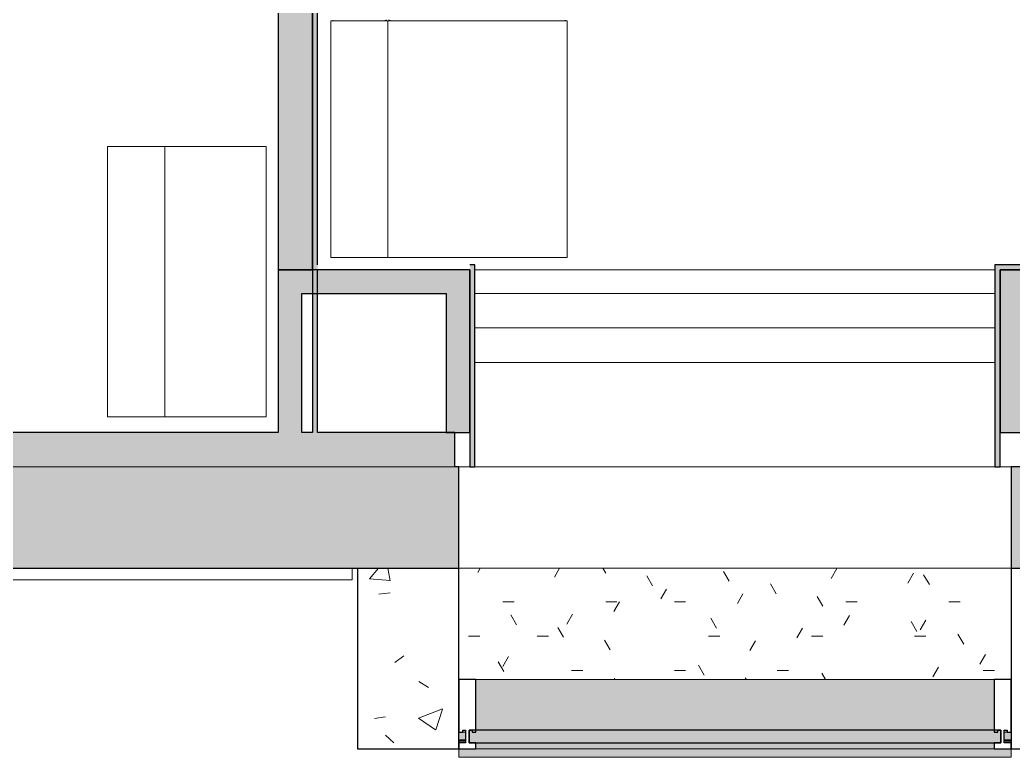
# Model space of a CAD drawing. Header units: millimetres. Extents: x 155927 to 295199, y -4084 to 97293.
# Drawn here: x 224684 to 227624, y 8409 to 10590 of the extents above; entities that cross this region are included whole.
import ezdxf

# ---------------------------------------------------------------- set-up
doc = ezdxf.new("R2010")
doc.units = ezdxf.units.MM
doc.header["$MEASUREMENT"] = 0
for name, color, linetype, lineweight in [('A-DETL-THIN', 8, 'CONTINUOUS', 9), ('A-GLAZ', 7, 'CONTINUOUS', 9), ('A-GLAZ-CURT', 7, 'CONTINUOUS', 9), ('A-WALL', 7, 'CONTINUOUS', 9), ('A-WALL-PATT', 7, 'CONTINUOUS', 9), ('I-FURN', 8, 'CONTINUOUS', 9), ('I-WALL', 7, 'CONTINUOUS', 9)]:
    doc.layers.add(name, color=color, linetype=linetype, lineweight=lineweight)

msp = doc.modelspace()

# ---------------------------------------------------------------- hatches: boundary and pattern name
at = {"layer": 'A-GLAZ'}
for points in [[(226033.8, 8488.1), (227567.8, 8488.1), (227567.8, 8638.1), (226033.8, 8638.1)], [(227587.8, 8450.6), (227587.8, 8488.1), (226013.8, 8488.1), (226013.8, 8450.6), (227376.4, 8450.6)], [(227567.8, 8433.6), (227567.8, 8450.6), (226033.8, 8450.6), (226033.8, 8433.6), (227376.4, 8433.6)]]:
    msp.add_hatch(color=256, dxfattribs=at).paths.add_polyline_path(points, flags=0)
h = msp.add_hatch(color=256, dxfattribs=at)
h.paths.add_polyline_path([(227597.8, 8459.9), (227617.8, 8459.9), (227617.8, 8482.6), (227597.8, 8482.6)], flags=0)
h.paths.add_polyline_path([(226003.8, 8459.9), (226003.8, 8482.6), (225983.8, 8482.6), (225983.8, 8459.9), (225995, 8459.9)], flags=0)
h = msp.add_hatch(color=256, dxfattribs=at)
h.paths.add_polyline_path([(227598.9, 8482.6), (227606.6, 8482.6), (227606.6, 8488.1), (227597.8, 8488.1), (227597.8, 8482.6)], flags=0)
h.paths.add_polyline_path([(225995, 8482.6), (226003.8, 8482.6), (226003.8, 8488.1), (225995, 8488.1)], flags=0)
h = msp.add_hatch(color=256, dxfattribs=at)
h.paths.add_polyline_path([(227617.8, 8455.6), (227617.8, 8457.7), (227597.8, 8457.7), (227597.8, 8455.6)], flags=0)
h.paths.add_polyline_path([(225983.8, 8455.6), (226003.8, 8455.6), (226003.8, 8457.7), (225983.8, 8457.7)], flags=0)
h = msp.add_hatch(color=256, dxfattribs=at)
h.paths.add_polyline_path([(227376.4, 8408.6), (227617.8, 8408.6), (227617.8, 8433.6), (225983.8, 8433.6), (225983.8, 8408.6), (226175.7, 8408.6)], flags=0)
h.paths.add_polyline_path([(227597.8, 8450.6), (227617.8, 8450.6), (227617.8, 8455.6), (227597.8, 8455.6)], flags=0)
h.paths.add_polyline_path([(225983.8, 8450.6), (226003.8, 8450.6), (226003.8, 8455.6), (225983.8, 8455.6)], flags=0)
at = {"layer": 'A-WALL-PATT'}
for points in [[(225448.8, 9850.1), (225550.8, 9850.1), (225550.8, 13607.6), (225448.8, 13607.6), (225448.8, 10561.6)], [(225550.8, 9369.6), (225565.8, 9369.6), (225565.8, 13607.6), (225550.8, 13607.6), (225550.8, 9692.7)], [(225946.4, 9780.1), (225946.4, 9850.1), (225448.8, 9850.1), (225448.8, 9780.1), (225875.6, 9780.1)], [(225946.4, 9369.6), (226016.4, 9369.6), (226016.4, 9850.1), (225946.4, 9850.1), (225946.4, 9692.7)], [(226016.4, 9267.6), (226031.4, 9267.6), (226031.4, 9865.1), (226016.4, 9865.1), (226016.4, 9692.7)], [(227655.4, 9850.1), (227989.8, 9850.1), (227989.8, 9865.1), (227570.4, 9865.1), (227570.4, 9850.1), (227585.4, 9850.1)], [(227585.4, 9267.6), (227585.4, 9850.1), (227570.4, 9850.1), (227570.4, 9267.6)], [(227585.4, 9369.6), (227655.4, 9369.6), (227655.4, 9850.1), (227585.4, 9850.1), (227585.4, 9692.7)], [(225518.8, 9369.6), (225518.8, 9780.1), (225448.8, 9780.1), (225448.8, 9369.6)], [(225971.4, 9267.6), (225971.4, 9369.6), (224442.8, 9369.6), (224442.8, 9267.6), (224975.1, 9267.6)]]:
    msp.add_hatch(color=256, dxfattribs=at).paths.add_polyline_path(points, flags=0)
h = msp.add_hatch(color=256, dxfattribs=at)
h.paths.add_polyline_path([(231140.8, 8967.6), (231140.8, 9267.6), (230059.8, 9267.6), (230059.8, 8967.6), (230978.5, 8967.6)], flags=0)
h.paths.add_polyline_path([(228577.1, 8967.6), (228775.8, 8967.6), (228775.8, 9267.6), (227617.8, 9267.6), (227617.8, 8967.6)], flags=0)
h.paths.add_polyline_path([(225983.8, 8967.6), (225983.8, 9267.6), (224442.8, 9267.6), (224442.8, 8967.6), (224975.1, 8967.6)], flags=0)
h.paths.add_polyline_path([(209658.8, 8967.6), (209658.8, 9267.6), (208317.8, 9267.6), (208317.8, 8967.6), (209366.2, 8967.6)], flags=0)
h.paths.add_polyline_path([(203963.1, 8967.6), (204033.8, 8967.6), (204033.8, 9267.6), (202692.8, 9267.6), (202692.8, 8967.6), (203362.8, 8967.6)], flags=0)
h.paths.add_polyline_path([(199908.8, 8967.6), (199908.8, 9267.6), (197042.8, 9267.6), (197042.8, 8967.6), (198560, 8967.6)], flags=0)
h.paths.add_polyline_path([(194508.8, 8967.6), (194508.8, 9267.6), (191992.8, 9267.6), (191992.8, 8967.6), (193757.3, 8967.6)], flags=0)
h.paths.add_polyline_path([(190358.8, 8967.6), (190358.8, 9267.6), (187692.8, 9267.6), (187692.8, 8967.6), (188954.6, 8967.6)], flags=0)
h.paths.add_polyline_path([(184151.8, 8967.6), (184908.8, 8967.6), (184908.8, 9267.6), (183192.8, 9267.6), (183192.8, 8967.6), (183551.5, 8967.6)], flags=0)
h.paths.add_polyline_path([(176347.4, 8967.6), (176658.8, 8967.6), (176658.8, 9267.6), (174942.8, 9267.6), (174942.8, 8967.6), (175747, 8967.6)], flags=0)
h.paths.add_polyline_path([(162539.5, 8967.6), (163158.8, 8967.6), (163158.8, 9267.6), (161617.8, 9267.6), (161617.8, 8967.6)], flags=0)
h.paths.add_polyline_path([(159983.8, 8967.6), (159983.8, 9267.6), (159292.8, 9267.6), (159292.8, 8967.6), (159537.8, 8967.6)], flags=0)

# ---------------------------------------------------------------- linework, layer by layer
at = {"layer": 'A-DETL-THIN'}
for p, q in [((225773.9, 10587.4), (225604.4, 10587.4)), ((225604.4, 10587.4), (225604.4, 9887.4)), ((226304.4, 10587.4), (225773.9, 10587.4)), ((225773.9, 10587.4), (225773.9, 9887.4)), ((226304.4, 9887.4), (226304.4, 10587.4)), ((225604.4, 9887.4), (225773.9, 9887.4)), ((225773.9, 9887.4), (226304.4, 9887.4))]:
    msp.add_line(p, q, dxfattribs=at)
at = {"layer": 'A-GLAZ', "lineweight": 30}
for p, q in [((225683.8, 8967.6), (225683.8, 8433.6)), ((225983.8, 8433.6), (225983.8, 8967.6)), ((227617.8, 8967.6), (227617.8, 8433.6)), ((226033.8, 8638.1), (225983.8, 8638.1)), ((225983.8, 8638.1), (225983.8, 8482.6)), ((226033.8, 8482.6), (226033.8, 8638.1)), ((227617.8, 8638.1), (227567.8, 8638.1)), ((227567.8, 8638.1), (227567.8, 8482.6)), ((227617.8, 8482.6), (227617.8, 8638.1)), ((225983.8, 8482.6), (225995, 8482.6)), ((225995, 8482.6), (225995, 8488.1)), ((225995, 8488.1), (226003.8, 8488.1)), ((226003.8, 8488.1), (226003.8, 8450.6)), ((226013.8, 8450.6), (226013.8, 8488.1)), ((226013.8, 8488.1), (226022.6, 8488.1)), ((227587.8, 8488.1), (226013.8, 8488.1)), ((226013.8, 8488.1), (226013.8, 8450.6)), ((226022.6, 8488.1), (226022.6, 8482.6)), ((226022.6, 8482.6), (226033.8, 8482.6)), ((227567.8, 8482.6), (227579, 8482.6)), ((227579, 8482.6), (227579, 8488.1)), ((227579, 8488.1), (227587.8, 8488.1)), ((227587.8, 8488.1), (227587.8, 8450.6)), ((227587.8, 8450.6), (227587.8, 8488.1)), ((227597.8, 8450.6), (227597.8, 8488.1)), ((227597.8, 8488.1), (227606.6, 8488.1)), ((227606.6, 8488.1), (227606.6, 8482.6)), ((227606.6, 8482.6), (227617.8, 8482.6)), ((226003.8, 8450.6), (225983.8, 8450.6)), ((225983.8, 8450.6), (225983.8, 8433.6)), ((226033.8, 8450.6), (226013.8, 8450.6)), ((226013.8, 8450.6), (227587.8, 8450.6)), ((226033.8, 8433.6), (226033.8, 8450.6)), ((227567.8, 8450.6), (227567.8, 8433.6)), ((227587.8, 8450.6), (227567.8, 8450.6)), ((227617.8, 8450.6), (227597.8, 8450.6)), ((227617.8, 8433.6), (227617.8, 8450.6)), ((225683.8, 8433.6), (225983.8, 8433.6)), ((225983.8, 8433.6), (226033.8, 8433.6)), ((227567.8, 8433.6), (227617.8, 8433.6)), ((227617.8, 8433.6), (227917.8, 8433.6))]:
    msp.add_line(p, q, dxfattribs=at)
at = {"layer": 'A-GLAZ', "linetype": 'Continuous'}
for p, q in [((225719.6, 8936.3), (225745.9, 8967.6)), ((225780.4, 8930.4), (225773.5, 8967.6)), ((226047.1, 8967.6), (226039.6, 8954.6)), ((226281.7, 8967.6), (226266.3, 8941)), ((226418.2, 8952.8), (226409.6, 8967.6)), ((227102.2, 8966.4), (227085.5, 8937.3)), ((226557, 8915.6), (226540.2, 8944.6)), ((226783.7, 8929.2), (226767, 8958.2)), ((227329, 8952.8), (227312.2, 8923.7)), ((227376.1, 8919.2), (227359.3, 8948.3)), ((225719.5, 8936.3), (225780.3, 8931)), ((226922.5, 8892), (226905.8, 8921.1)), ((225746.7, 8890.5), (225779.9, 8894.9)), ((226597.9, 8905.6), (226581.1, 8876.6)), ((226824.6, 8892), (226807.9, 8863)), ((227061.3, 8854.8), (227044.5, 8883.9)), ((226113.4, 8868.4), (226146.9, 8868.4)), ((226418.2, 8868.4), (226451.7, 8868.4)), ((226459.1, 8868.4), (226442.3, 8839.4)), ((226621.4, 8868.4), (226654.9, 8868.4)), ((227129.4, 8868.4), (227162.9, 8868.4)), ((227434.2, 8868.4), (227467.7, 8868.4)), ((226154.2, 8800.4), (226137.4, 8829.4)), ((226320.3, 8831.2), (226303.5, 8802.2)), ((226746.5, 8790.4), (226729.8, 8819.5)), ((227139.4, 8827.6), (227122.6, 8798.6)), ((226293, 8763.2), (226276.2, 8792.2)), ((227000.6, 8790.4), (226983.9, 8761.4)), ((227338.9, 8780.5), (227322.1, 8809.5)), ((227366.2, 8814), (227349.4, 8784.9)), ((226011.8, 8766.8), (226045.3, 8766.8)), ((226215, 8766.8), (226248.5, 8766.8)), ((226723, 8766.8), (226756.5, 8766.8)), ((227027.8, 8766.8), (227061.3, 8766.8)), ((227332.6, 8766.8), (227366.1, 8766.8)), ((227477.7, 8743.3), (227460.9, 8772.3)), ((226431.8, 8726), (226415, 8755)), ((226861.8, 8753.2), (226845.1, 8724.2)), ((225793.9, 8688.4), (225820.5, 8708.8)), ((226130.7, 8706.1), (226113.9, 8677)), ((227542.2, 8712.4), (227525.4, 8683.3)), ((226117, 8661.6), (226100.3, 8690.6)), ((226709.4, 8651.6), (226692.6, 8680.7)), ((227403.4, 8675.2), (227386.6, 8646.2)), ((226316.6, 8665.2), (226350.1, 8665.2)), ((226621.4, 8665.2), (226654.9, 8665.2)), ((226834.5, 8638.1), (226831.4, 8643.5)), ((226926.2, 8665.2), (226959.7, 8665.2)), ((227069.1, 8638.1), (227058.2, 8657.1)), ((227535.8, 8665.2), (227569.3, 8665.2)), ((225865.2, 8632.7), (225893.5, 8614.7)), ((226445.5, 8641.7), (226443.4, 8638.1)), ((225733.7, 8523.3), (225767, 8527.7)), ((225864.4, 8523.8), (225935.5, 8551.2)), ((225915.1, 8489.2), (225935.7, 8550.6)), ((225864.4, 8523.9), (225914.9, 8489.8)), ((225766.3, 8473.9), (225791.1, 8451.3))]:
    msp.add_line(p, q, dxfattribs=at)
at = {"layer": 'A-GLAZ'}
for p, q in [((225983.8, 8967.6), (227617.8, 8967.6)), ((227567.8, 8638.1), (226033.8, 8638.1)), ((226003.8, 8482.6), (225995, 8482.6)), ((227606.6, 8482.6), (227597.8, 8482.6)), ((226003.8, 8459.9), (225983.8, 8459.9)), ((226003.8, 8457.7), (225983.8, 8457.7)), ((226003.8, 8455.6), (225983.8, 8455.6)), ((227617.8, 8459.9), (227597.8, 8459.9)), ((227617.8, 8457.7), (227597.8, 8457.7)), ((227617.8, 8455.6), (227597.8, 8455.6)), ((225983.8, 8408.6), (225983.8, 8433.6)), ((225983.8, 8408.6), (227617.8, 8408.6)), ((226033.8, 8433.6), (227567.8, 8433.6)), ((227617.8, 8433.6), (227617.8, 8408.6))]:
    msp.add_line(p, q, dxfattribs=at)
at = {"layer": 'A-GLAZ-CURT', "lineweight": 20}
for p, q in [((225667.8, 8967.6), (224558.8, 8967.6)), ((225667.8, 8933.6), (225667.8, 8967.6)), ((224558.8, 8933.6), (225667.8, 8933.6))]:
    msp.add_line(p, q, dxfattribs=at)
at = {"layer": 'A-WALL'}
for p, q in [((225971.4, 9267.6), (224442.8, 9267.6)), ((225983.8, 9267.6), (226016.4, 9267.6)), ((226031.4, 9267.6), (227570.4, 9267.6)), ((227585.4, 9267.6), (227617.8, 9267.6)), ((227617.8, 8967.6), (225983.8, 8967.6))]:
    msp.add_line(p, q, dxfattribs=at)
at = {"layer": 'A-WALL', "lineweight": 30}
for p, q in [((225983.8, 9267.6), (225971.4, 9267.6)), ((225983.8, 8967.6), (225983.8, 9267.6)), ((228775.8, 9267.6), (227617.8, 9267.6)), ((227617.8, 9267.6), (227617.8, 8967.6)), ((224442.8, 8967.6), (225983.8, 8967.6)), ((227617.8, 8967.6), (228775.8, 8967.6))]:
    msp.add_line(p, q, dxfattribs=at)
at = {"layer": 'I-FURN'}
for p, q in [((225610.6, 10587.9), (225610.3, 10588)), ((225611, 10587.8), (225610.6, 10587.9)), ((225611.3, 10587.7), (225611, 10587.8)), ((225611.7, 10587.6), (225611.3, 10587.7)), ((225612, 10587.5), (225611.7, 10587.6)), ((225612.4, 10587.5), (225612, 10587.5)), ((225776.7, 10589.9), (225776.4, 10590.1)), ((225776.9, 10589.6), (225776.7, 10589.9)), ((225777.2, 10589.4), (225776.9, 10589.6)), ((225777.5, 10589.2), (225777.2, 10589.4)), ((225777.8, 10589), (225777.5, 10589.2)), ((225778.1, 10588.8), (225777.8, 10589)), ((225778.4, 10588.6), (225778.1, 10588.8)), ((225778.7, 10588.4), (225778.4, 10588.6)), ((225779, 10588.3), (225778.7, 10588.4)), ((225779.4, 10588.1), (225779, 10588.3)), ((225779.7, 10588), (225779.4, 10588.1)), ((225780, 10587.9), (225779.7, 10588)), ((225780.4, 10587.8), (225780, 10587.9)), ((225780.7, 10587.7), (225780.4, 10587.8)), ((225781.1, 10587.6), (225780.7, 10587.7)), ((225781.4, 10587.5), (225781.1, 10587.6)), ((225781.8, 10587.5), (225781.4, 10587.5)), ((225782.1, 10587.4), (225781.8, 10587.5)), ((225782.5, 10587.4), (225782.1, 10587.4)), ((226296.3, 10587.4), (226295.9, 10587.4)), ((226296.6, 10587.5), (226296.3, 10587.4)), ((226297, 10587.5), (226296.6, 10587.5)), ((226297.3, 10587.6), (226297, 10587.5)), ((226297.7, 10587.7), (226297.3, 10587.6)), ((226298, 10587.8), (226297.7, 10587.7)), ((226298.4, 10587.9), (226298, 10587.8)), ((226298.7, 10588), (226298.4, 10587.9)), ((226299, 10588.2), (226298.7, 10588)), ((226299.4, 10588.3), (226299, 10588.2)), ((226299.7, 10588.5), (226299.4, 10588.3)), ((226300, 10588.6), (226299.7, 10588.5)), ((225113.5, 10215.7), (224943.5, 10215.7)), ((224943.5, 10215.7), (224943.5, 9415.7)), ((225413.5, 10215.7), (225113.5, 10215.7)), ((225113.5, 10215.7), (225113.5, 9415.7)), ((225413.5, 9415.7), (225413.5, 10215.7)), ((224943.5, 9415.7), (225113.5, 9415.7)), ((225113.5, 9415.7), (225413.5, 9415.7))]:
    msp.add_line(p, q, dxfattribs=at)
for major_axis, start_param, end_param in [((0, -9), 0, 0.261746), ((0, 9), 3.403342, 3.665143), ((0, 9), 3.665151, 3.92695)]:
    msp.add_ellipse((225763.1, 10596.4), major_axis=major_axis, ratio=0.997091, start_param=start_param, end_param=end_param, dxfattribs=at)
at = {"layer": 'I-WALL', "lineweight": 30}
for p, q in [((225550.8, 9850.1), (225550.8, 13607.6)), ((225550.8, 13607.6), (225550.8, 9369.6)), ((225565.8, 9865.1), (225565.8, 13607.6)), ((225448.8, 13505.6), (225448.8, 9850.1)), ((225448.8, 9850.1), (225550.8, 9850.1)), ((225946.4, 9850.1), (225448.8, 9850.1)), ((225448.8, 9850.1), (225448.8, 9780.1)), ((225565.8, 9369.6), (225565.8, 9850.1)), ((226016.4, 9850.1), (225946.4, 9850.1)), ((226031.4, 9865.1), (226016.4, 9865.1)), ((226016.4, 9369.6), (226016.4, 9850.1)), ((226016.4, 9850.1), (226016.4, 9267.6)), ((226031.4, 9267.6), (226031.4, 9865.1)), ((227989.8, 9865.1), (227570.4, 9865.1)), ((227570.4, 9865.1), (227570.4, 9850.1)), ((227570.4, 9850.1), (227570.4, 9267.6)), ((227585.4, 9850.1), (227585.4, 9369.6)), ((227655.4, 9850.1), (227585.4, 9850.1)), ((227585.4, 9850.1), (227655.4, 9850.1)), ((227585.4, 9267.6), (227585.4, 9850.1)), ((225448.8, 9780.1), (225448.8, 9369.6)), ((225518.8, 9780.1), (225946.4, 9780.1)), ((225518.8, 9369.6), (225518.8, 9780.1)), ((225946.4, 9780.1), (225946.4, 9369.6)), ((225448.8, 9369.6), (224442.8, 9369.6)), ((225550.8, 9369.6), (225518.8, 9369.6)), ((225971.4, 9369.6), (225565.8, 9369.6)), ((225946.4, 9369.6), (226016.4, 9369.6)), ((225971.4, 9267.6), (225971.4, 9369.6)), ((227585.4, 9369.6), (227655.4, 9369.6)), ((226016.4, 9267.6), (226031.4, 9267.6)), ((227570.4, 9267.6), (227585.4, 9267.6))]:
    msp.add_line(p, q, dxfattribs=at)
at = {"layer": 'I-WALL'}
for p, q in [((226031.4, 9850.1), (227570.4, 9850.1)), ((227570.4, 9780.1), (226031.4, 9780.1)), ((226031.4, 9678.6), (227570.4, 9678.6)), ((227570.4, 9576.6), (226031.4, 9576.6)), ((224442.8, 9267.6), (225971.4, 9267.6))]:
    msp.add_line(p, q, dxfattribs=at)

doc.saveas('drawing.dxf')
